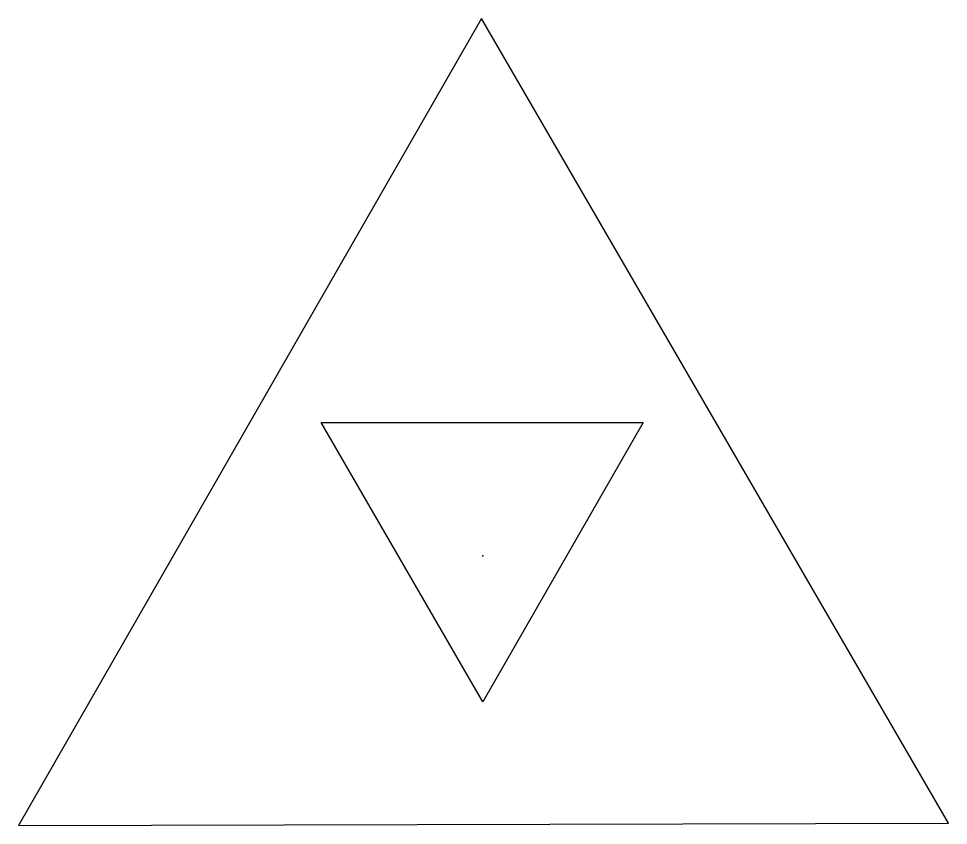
# Model space of a CAD drawing. Header units: inches. Extents: x -4.32 to 4.34, y -2.51 to 5.
import ezdxf

# ---------------------------------------------------------------- set-up
doc = ezdxf.new("R2010")
doc.units = ezdxf.units.IN
doc.layers.get('0').update_dxf_attribs({"linetype": 'CONTINUOUS'})

msp = doc.modelspace()

# ---------------------------------------------------------------- linework, layer by layer
for points in [[(-0.0121, 5), (-4.3241, -2.5104), (4.3362, -2.4895)], [(-1.5063, 1.2408), (1.4937, 1.2408), (0, -1.3609)]]:
    msp.add_lwpolyline(points, close=True)
msp.add_point((0, 0))
msp.add_point((0, 0))

doc.saveas('drawing.dxf')
